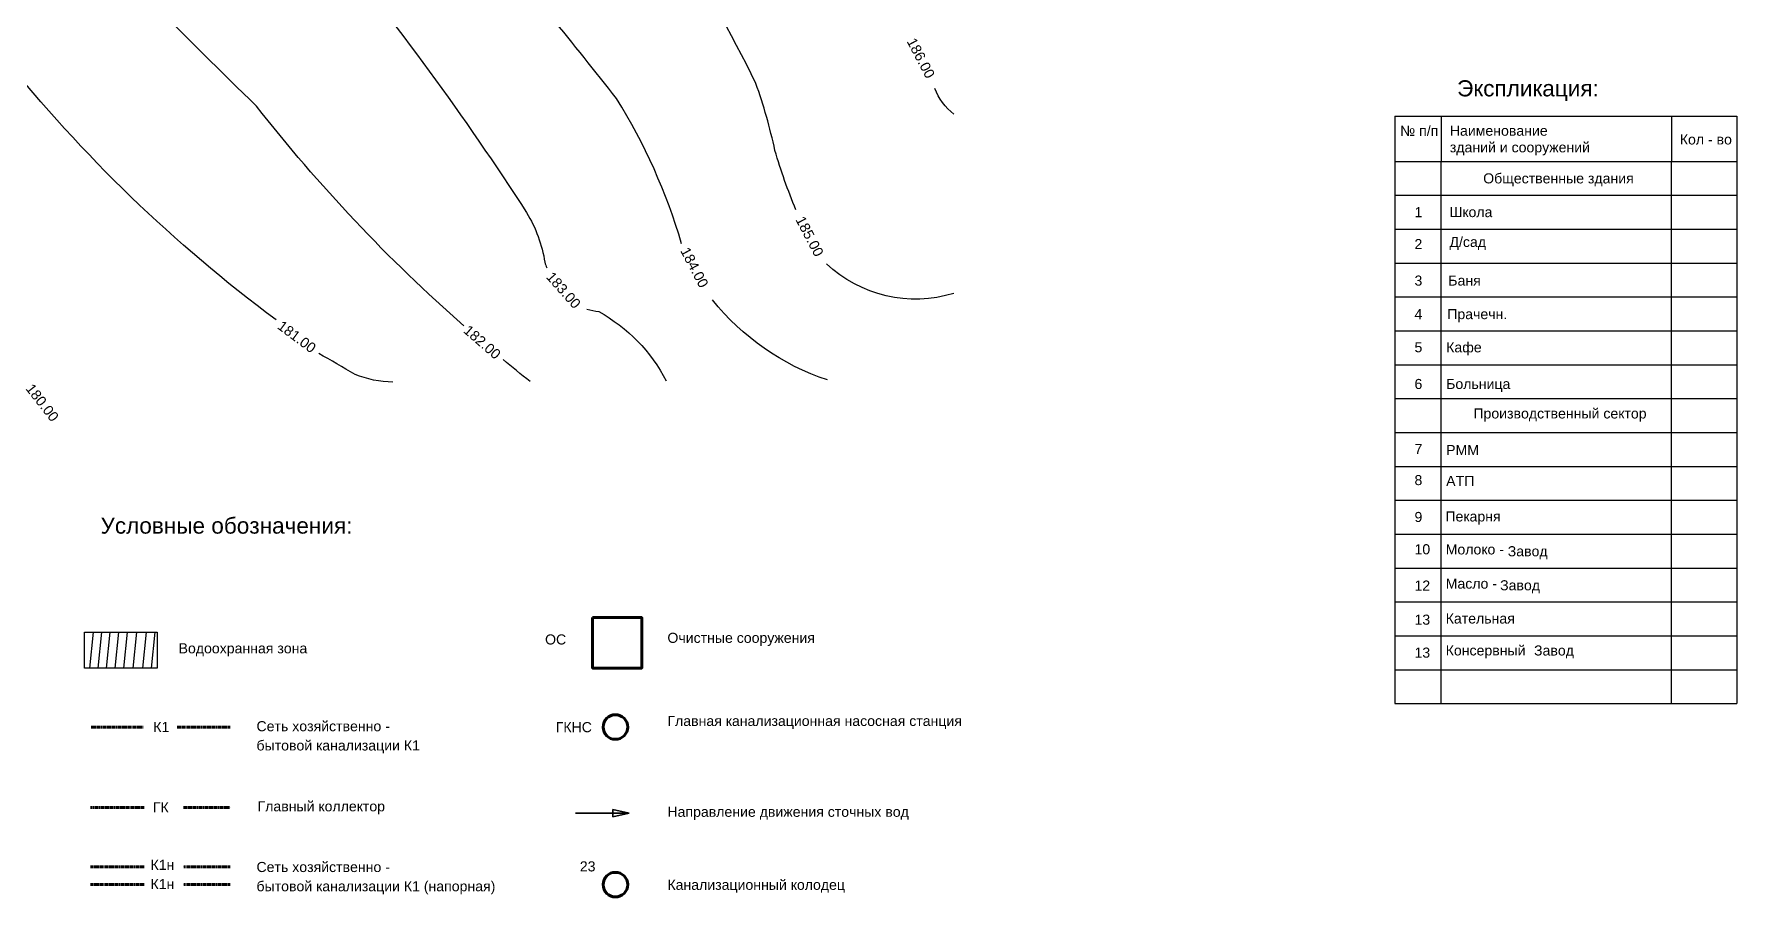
# Model space of a CAD drawing. Header units: inches. Extents: x 389 to 1188, y 268 to 818.
# Drawn here: x 765.9 to 1187.8, y 269.2 to 483.1 of the extents above; entities that cross this region are included whole.
import ezdxf

# ---------------------------------------------------------------- set-up
doc = ezdxf.new("R2010")
doc.units = ezdxf.units.IN
doc.header["$MEASUREMENT"] = 0
doc.linetypes.add('штриховая2', pattern=[0.375, 0.25, -0.125])
for name, color, linetype, lineweight in [('горизонтали', 18, 'Continuous', 25), ('кварталы', 7, 'Continuous', 100), ('Текст', 7, 'Continuous', 15)]:
    doc.layers.add(name, color=color, linetype=linetype, lineweight=lineweight)
doc.styles.get("Standard").update_dxf_attribs({"font": 'arial.ttf'})

# ---------------------------------------------------------------- blocks, each defined once
blk = doc.blocks.new('*T17')
at = {"color": 0, "linetype": 'ByBlock', "lineweight": -2, "transparency": 16777216}
for p, q in [((0, 0), (84.77, 0)), ((0, 0), (0, -145.6)), ((84.77, 0), (84.77, -145.6)), ((0, -11.2), (84.77, -11.2)), ((11.4, -11.2), (11.4, -145.6)), ((68.49, -11.2), (68.49, -145.6)), ((0, -19.6), (84.77, -19.6)), ((0, -28), (84.77, -28)), ((0, -36.4), (84.77, -36.4)), ((0, -44.8), (84.77, -44.8)), ((0, -53.2), (84.77, -53.2)), ((0, -61.6), (84.77, -61.6)), ((0, -70), (84.77, -70)), ((0, -78.4), (84.77, -78.4)), ((0, -86.8), (84.77, -86.8)), ((0, -95.2), (84.77, -95.2)), ((0, -103.6), (84.77, -103.6)), ((0, -112), (84.77, -112)), ((0, -120.4), (84.77, -120.4)), ((0, -128.8), (84.77, -128.8)), ((0, -137.2), (84.77, -137.2)), ((0, -145.6), (84.77, -145.6))]:
    blk.add_line(p, q, dxfattribs=at)

msp = doc.modelspace()

# ---------------------------------------------------------------- linework, layer by layer
at = {"ltscale": 0.25}
for p, q in [((1114.62327, 451.52963), (1114.62327, 462.72963)), ((1171.71471, 451.52963), (1171.71471, 462.72963))]:
    msp.add_line(p, q, dxfattribs=at)
at = {"color": 5, "ltscale": 0.25}
for p, q in [((779.73155, 325.90968), (780.63157, 334.81966)), ((781.74799, 325.90968), (782.64801, 334.81966)), ((783.87083, 325.90968), (784.77085, 334.81966)), ((785.9924, 325.90968), (786.89243, 334.81966)), ((788.17351, 325.90968), (789.07353, 334.81966)), ((790.4724, 325.90968), (791.37243, 334.81966)), ((792.83083, 325.90968), (793.73086, 334.81966)), ((795.01194, 325.90968), (795.91196, 334.81966))]:
    msp.add_line(p, q, dxfattribs=at)
at = {"lineweight": 35, "ltscale": 0.25}
for p, q in [((900.02888, 289.98178), (913.31903, 289.98178)), ((913.31903, 289.98178), (909.31809, 290.85364)), ((909.31809, 290.85364), (909.31809, 289.03176)), ((909.31809, 289.03176), (913.31903, 289.98178))]:
    msp.add_line(p, q, dxfattribs=at)
at = {"color": 32, "lineweight": 70, "ltscale": 0.25}
for centre in [(909.95024, 311.31748), (909.95024, 272.24749)]:
    msp.add_circle(centre, 3.04806, dxfattribs=at)
at = {"layer": 'горизонтали', "color": 32, "linetype": 'штриховая2', "lineweight": 80, "ltscale": 0.25}
for p, q in [((792.90687, 311.31748), (779.91107, 311.31748)), ((814.48791, 311.31748), (801.35372, 311.31748)), ((779.91107, 291.38037), (793.16898, 291.38037)), ((802.88125, 291.38037), (814.48791, 291.38037))]:
    msp.add_line(p, q, dxfattribs=at)
at = {"layer": 'горизонтали', "color": 1, "linetype": 'штриховая2', "lineweight": 80, "ltscale": 0.25}
for p, q in [((793.16898, 276.64328), (779.91107, 276.64328)), ((814.48791, 276.64328), (802.88125, 276.64328)), ((793.16898, 272.24749), (779.91107, 272.24749)), ((814.48791, 272.24749), (802.88125, 272.24749))]:
    msp.add_line(p, q, dxfattribs=at)
at = {"layer": 'горизонтали', "ltscale": 0.25}
for points in [[(725.80242, 657.64288, -0.030941409), (755.80242, 628.86828, 0.040655913), (769.80242, 615.50464, 0.012847068), (777.80242, 607.50464, -0.004697099), (787.80242, 593.50464, -0.088990871), (819.80242, 543.50464), (824.80242, 529.50464), (837.80242, 507.50464), (837.80242, 507.50464, -0.027606657), (887.9394, 438.83463, -0.096449459), (892.4704, 426.50464, 0.040841228), (892.92455, 425.15776, 0.040841228)], [(872.41119, 410.75863, -0.047072779), (820.98707, 465.24399, -0.013416718), (769.80242, 517.50464), (753.80242, 543.50464), (713.80242, 593.50464, 0.121721877), (689.80242, 609.36032)], [(926.33909, 431.11419, 0.067480208), (910.24014, 467.09185, 0.003333313), (877.80242, 507.50464)], [(944.74834, 470.86292, 0.032599755), (923.80242, 507.50464)], [(949.47803, 454.22771, 0.031797875), (944.74834, 470.86292)], [(993.80242, 463.20464, -0.132449394), (989.0659, 469.5801)], [(954.68416, 439.49835, -0.027696897), (949.47803, 454.22771)], [(993.80242, 418.80573, -0.270278314), (962.20955, 426.14055, -0.33892122)], [(902.82806, 414.89649, 0.031093436), (905.80242, 414.30728)], [(905.80242, 414.30728, -0.146558127), (922.53887, 397.14255)], [(962.48313, 397.33996, -0.144993631), (934.00332, 417.18437, -0.17541976)], [(888.80242, 396.97581, -0.01081337), (882.11244, 402.39623, -0.008270729)]]:
    msp.add_lwpolyline(points, format="xyb", dxfattribs=at)
at = {"layer": 'горизонтали', "lineweight": 25, "ltscale": 0.25}
for points in [[(825.84211, 412.21719, -0.063839337), (758.13558, 477.59228, 0.058919961), (725.80242, 507.50464, 0.032614241), (701.49012, 525.45037, -0.013820907), (695.99751, 529.50464)], [(854.80242, 396.80777, -0.094978431), (845.42502, 398.72239, 0.000125629), (836.43278, 403.92019, -0.021512638)]]:
    msp.add_lwpolyline(points, format="xyb", dxfattribs=at)
at = {"layer": 'горизонтали', "color": 32, "lineweight": 80, "ltscale": 0.25}
msp.add_lwpolyline([(904.26949, 338.44576), (916.46175, 338.44576), (916.46175, 325.90968), (904.26949, 325.90968)], close=True, dxfattribs=at)
at = {"layer": 'кварталы', "color": 5, "lineweight": 25, "ltscale": 0.25}
msp.add_lwpolyline([(778.37228, 334.81966), (796.37228, 334.81966), (796.37228, 325.90968), (778.37228, 325.90968)], close=True, dxfattribs=at)

# ---------------------------------------------------------------- block references
msp.add_blockref('*T17', (1103.07538, 462.72963))

# ---------------------------------------------------------------- texts
at = {"ltscale": 0.25}
for s, p in [('ОС', (892.50931, 331.77293)), ('ГКНС', (895.15223, 310.03579)), ('К1н', (794.75016, 275.9062)), ('К1н', (794.75016, 271.13603))]:
    msp.add_text(s, height=2.5, dxfattribs=at).set_placement(p)
at = {"layer": 'горизонтали', "lineweight": 15, "ltscale": 0.25}
for s, rotation, p in [('186.00', 297.6184182, (982.06023, 481.28535)), ('185.00', 297.6184182, (954.49899, 437.10302)), ('184.00', 297.6184182, (925.9513, 429.38337)), ('183.00', 311.6410092, (892.61029, 422.76723)), ('181.00', 323.2960752, (825.9748, 410.24501)), ('182.00', 319.0328406, (872.0924, 409.27763)), ('180.00', 307.9792426, (763.66307, 395.17057))]:
    msp.add_text(s, height=2.5, rotation=rotation, dxfattribs=at).set_placement(p)
at = {"layer": 'Текст', "ltscale": 0.25}
for s, height, p in [('Экспликация:', 4, (1118.50627, 467.62189)), ('№ п/п', 2.5, (1104.38907, 457.84073)), ('Наименование', 2.5, (1116.70416, 457.87307)), ('зданий и сооружений', 2.5, (1116.70416, 453.75671)), ('Кол - во', 2.5, (1173.6829, 455.70358)), ('Общественные здания', 2.5, (1124.96926, 446.05876)), ('1', 2.5, (1107.94466, 437.67607)), ('Школа', 2.5, (1116.6068, 437.70348)), ('2', 2.5, (1107.94466, 429.76382)), ('Д/сад', 2.5, (1116.6068, 430.30126)), ('3', 2.5, (1107.94466, 420.72458)), ('Баня', 2.5, (1116.31971, 420.73325)), ('4', 2.5, (1107.94466, 412.39803)), ('Прачечн.', 2.5, (1116.06157, 412.41387)), ('5', 2.5, (1107.94466, 404.20122)), ('Кафе', 2.5, (1115.80269, 404.1821)), ('6', 2.5, (1107.94466, 395.09367)), ('Больница', 2.5, (1115.78971, 395.10725)), ('Производственный сектор', 2.5, (1122.53789, 387.79188)), ('7', 2.5, (1107.94466, 378.95439)), ('РММ', 2.5, (1115.78971, 378.71946)), ('8', 2.5, (1107.94466, 371.27551)), ('Условные обозначения:', 4, (782.36736, 359.2481)), ('9', 2.5, (1107.94466, 362.13746)), ('10', 2.5, (1107.94466, 354.12409)), ('12', 2.5, (1107.94466, 345.12663)), ('Масло -', 2.5, (1115.67666, 345.6218)), ('13', 2.5, (1107.94466, 336.67821)), ('Очистные сооружения', 2.5, (922.83082, 332.17772)), ('Водоохранная зона', 2.5, (801.69627, 329.58136)), ('13', 2.5, (1107.94466, 328.51141)), ('Консервный', 2.5, (1115.67666, 329.05943)), ('К1', 2.5, (795.43865, 310.0854)), ('Сеть хозяйственно -', 2.5, (821.00629, 310.27134)), ('Главная канализационная насосная станция', 2.5, (922.83082, 311.57454)), ('бытовой канализации К1', 2.5, (821.00629, 305.50149)), ('ГК', 2.5, (795.32862, 290.14829)), ('Главный коллектор', 2.5, (821.26893, 290.41544)), ('Направление движения сточных вод', 2.5, (922.83082, 289.05852)), ('Сеть хозяйственно -', 2.5, (821.00629, 275.37426)), ('23', 2.5, (901.12169, 275.52907)), ('бытовой канализации К1 (напорная)', 2.5, (821.00629, 270.60441)), ('Канализационный колодец', 2.5, (922.83082, 270.96282))]:
    msp.add_text(s, height=height, dxfattribs=at).set_placement(p)
at = {"layer": 'Текст', "color": 0, "ltscale": 0.25}
for s, p in [('АТП', (1115.78971, 371.06033)), ('Пекарня', (1115.60619, 362.26804)), ('Молоко -', (1115.67666, 354.09555)), ('Завод', (1131.04678, 353.63852)), ('Завод', (1129.1579, 345.20416)), ('Кательная', (1115.67666, 336.97477)), ('Завод', (1137.56617, 329.04166))]:
    msp.add_text(s, height=2.5, dxfattribs=at).set_placement(p)

doc.saveas('drawing.dxf')
